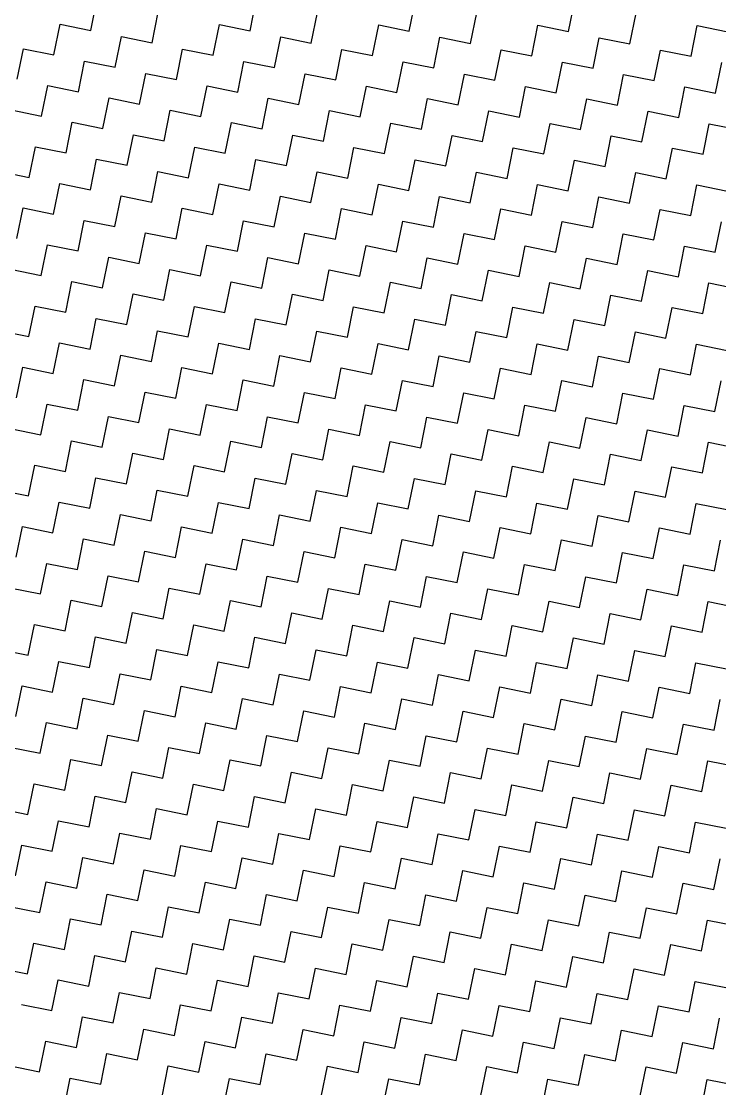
# Model space of a CAD drawing. Header units: metres. Extents: x 278801 to 279668, y 2074665 to 2075564.
# Drawn here: x 279535.5 to 279570.5, y 2075313.8 to 2075367.2 of the extents above; entities that cross this region are included whole.
import ezdxf

# ---------------------------------------------------------------- set-up
doc = ezdxf.new("R2010")
doc.units = ezdxf.units.M
doc.layers.add('POLY_HATCH', color=12, linetype='Continuous')

msp = doc.modelspace()

# ---------------------------------------------------------------- linework, layer by layer
at = {"layer": 'POLY_HATCH', "linetype": 'Continuous'}
for p, q in [((279539.011, 2075366.774), (279539.321, 2075368.306)), ((279546.984, 2075366.757), (279547.294, 2075368.289)), ((279554.956, 2075366.74), (279555.266, 2075368.272)), ((279562.929, 2075366.723), (279563.238, 2075368.255)), ((279542.076, 2075366.154), (279542.386, 2075367.686)), ((279550.049, 2075366.137), (279550.359, 2075367.67)), ((279558.021, 2075366.12), (279558.331, 2075367.653)), ((279565.994, 2075366.103), (279566.303, 2075367.636)), ((279537.169, 2075365.551), (279537.479, 2075367.084)), ((279537.479, 2075367.084), (279539.011, 2075366.774)), ((279545.141, 2075365.534), (279545.451, 2075367.067)), ((279545.451, 2075367.067), (279546.984, 2075366.757)), ((279553.114, 2075365.517), (279553.424, 2075367.05)), ((279553.424, 2075367.05), (279554.956, 2075366.74)), ((279561.086, 2075365.5), (279561.396, 2075367.033)), ((279561.396, 2075367.033), (279562.929, 2075366.723)), ((279569.059, 2075365.483), (279569.369, 2075367.016)), ((279569.369, 2075367.016), (279570.901, 2075366.706)), ((279540.234, 2075364.931), (279540.544, 2075366.464)), ((279540.544, 2075366.464), (279542.076, 2075366.154)), ((279548.206, 2075364.914), (279548.516, 2075366.447)), ((279548.516, 2075366.447), (279550.049, 2075366.137)), ((279556.179, 2075364.897), (279556.489, 2075366.43)), ((279556.489, 2075366.43), (279558.021, 2075366.12)), ((279564.151, 2075364.881), (279564.461, 2075366.413)), ((279564.461, 2075366.413), (279565.994, 2075366.103)), ((279535.326, 2075364.328), (279535.636, 2075365.861)), ((279535.636, 2075365.861), (279537.169, 2075365.551)), ((279543.299, 2075364.312), (279543.609, 2075365.844)), ((279543.609, 2075365.844), (279545.141, 2075365.534)), ((279551.271, 2075364.295), (279551.581, 2075365.827)), ((279551.581, 2075365.827), (279553.114, 2075365.517)), ((279559.244, 2075364.278), (279559.554, 2075365.81)), ((279559.554, 2075365.81), (279561.086, 2075365.5)), ((279567.216, 2075364.261), (279567.526, 2075365.793)), ((279567.526, 2075365.793), (279569.059, 2075365.483)), ((279538.391, 2075363.709), (279538.701, 2075365.241)), ((279538.701, 2075365.241), (279540.234, 2075364.931)), ((279546.364, 2075363.692), (279546.674, 2075365.224)), ((279546.674, 2075365.224), (279548.206, 2075364.914)), ((279554.336, 2075363.675), (279554.646, 2075365.207)), ((279554.646, 2075365.207), (279556.179, 2075364.897)), ((279562.309, 2075363.658), (279562.619, 2075365.19)), ((279562.619, 2075365.19), (279564.151, 2075364.881)), ((279570.281, 2075363.641), (279570.591, 2075365.173)), ((279541.457, 2075363.089), (279541.766, 2075364.621)), ((279541.766, 2075364.621), (279543.299, 2075364.312)), ((279549.429, 2075363.072), (279549.739, 2075364.604)), ((279549.739, 2075364.604), (279551.271, 2075364.295)), ((279557.401, 2075363.055), (279557.711, 2075364.588)), ((279557.711, 2075364.588), (279559.244, 2075364.278)), ((279565.374, 2075363.038), (279565.684, 2075364.571)), ((279565.684, 2075364.571), (279567.216, 2075364.261)), ((279536.549, 2075362.486), (279536.859, 2075364.019)), ((279536.859, 2075364.019), (279538.391, 2075363.709)), ((279544.522, 2075362.469), (279544.831, 2075364.002)), ((279544.831, 2075364.002), (279546.364, 2075363.692)), ((279552.494, 2075362.452), (279552.804, 2075363.985)), ((279552.804, 2075363.985), (279554.336, 2075363.675)), ((279560.466, 2075362.435), (279560.776, 2075363.968)), ((279560.776, 2075363.968), (279562.309, 2075363.658)), ((279568.439, 2075362.418), (279568.749, 2075363.951)), ((279568.749, 2075363.951), (279570.281, 2075363.641)), ((279539.614, 2075361.866), (279539.924, 2075363.399)), ((279539.924, 2075363.399), (279541.457, 2075363.089)), ((279547.587, 2075361.849), (279547.896, 2075363.382)), ((279547.896, 2075363.382), (279549.429, 2075363.072)), ((279555.559, 2075361.832), (279555.869, 2075363.365)), ((279555.869, 2075363.365), (279557.401, 2075363.055)), ((279563.531, 2075361.816), (279563.841, 2075363.348)), ((279563.841, 2075363.348), (279565.374, 2075363.038)), ((279535.017, 2075362.796), (279536.549, 2075362.486)), ((279542.679, 2075361.247), (279542.989, 2075362.779)), ((279542.989, 2075362.779), (279544.522, 2075362.469)), ((279550.652, 2075361.23), (279550.961, 2075362.762)), ((279550.961, 2075362.762), (279552.494, 2075362.452)), ((279558.624, 2075361.213), (279558.934, 2075362.745)), ((279558.934, 2075362.745), (279560.466, 2075362.435)), ((279566.596, 2075361.196), (279566.906, 2075362.728)), ((279566.906, 2075362.728), (279568.439, 2075362.418)), ((279537.772, 2075360.644), (279538.082, 2075362.176)), ((279538.082, 2075362.176), (279539.614, 2075361.866)), ((279545.744, 2075360.627), (279546.054, 2075362.159)), ((279546.054, 2075362.159), (279547.587, 2075361.849)), ((279553.717, 2075360.61), (279554.026, 2075362.142)), ((279554.026, 2075362.142), (279555.559, 2075361.832)), ((279561.689, 2075360.593), (279561.999, 2075362.125)), ((279561.999, 2075362.125), (279563.531, 2075361.816)), ((279569.661, 2075360.576), (279569.971, 2075362.108)), ((279569.971, 2075362.108), (279571.504, 2075361.799)), ((279540.837, 2075360.024), (279541.147, 2075361.556)), ((279541.147, 2075361.556), (279542.679, 2075361.247)), ((279548.809, 2075360.007), (279549.119, 2075361.539)), ((279549.119, 2075361.539), (279550.652, 2075361.23)), ((279556.782, 2075359.99), (279557.092, 2075361.523)), ((279557.092, 2075361.523), (279558.624, 2075361.213)), ((279564.754, 2075359.973), (279565.064, 2075361.506)), ((279565.064, 2075361.506), (279566.596, 2075361.196)), ((279535.929, 2075359.421), (279536.239, 2075360.954)), ((279536.239, 2075360.954), (279537.772, 2075360.644)), ((279543.902, 2075359.404), (279544.212, 2075360.937)), ((279544.212, 2075360.937), (279545.744, 2075360.627)), ((279551.874, 2075359.387), (279552.184, 2075360.92)), ((279552.184, 2075360.92), (279553.717, 2075360.61)), ((279559.847, 2075359.37), (279560.157, 2075360.903)), ((279560.157, 2075360.903), (279561.689, 2075360.593)), ((279567.819, 2075359.353), (279568.129, 2075360.886)), ((279568.129, 2075360.886), (279569.661, 2075360.576)), ((279538.994, 2075358.801), (279539.304, 2075360.334)), ((279539.304, 2075360.334), (279540.837, 2075360.024)), ((279546.967, 2075358.784), (279547.277, 2075360.317)), ((279547.277, 2075360.317), (279548.809, 2075360.007)), ((279554.939, 2075358.767), (279555.249, 2075360.3)), ((279555.249, 2075360.3), (279556.782, 2075359.99)), ((279562.912, 2075358.75), (279563.222, 2075360.283)), ((279563.222, 2075360.283), (279564.754, 2075359.973)), ((279534.397, 2075359.731), (279535.929, 2075359.421)), ((279542.059, 2075358.181), (279542.369, 2075359.714)), ((279542.369, 2075359.714), (279543.902, 2075359.404)), ((279550.032, 2075358.165), (279550.342, 2075359.697)), ((279550.342, 2075359.697), (279551.874, 2075359.387)), ((279558.004, 2075358.148), (279558.314, 2075359.68)), ((279558.314, 2075359.68), (279559.847, 2075359.37)), ((279565.977, 2075358.131), (279566.287, 2075359.663)), ((279566.287, 2075359.663), (279567.819, 2075359.353)), ((279537.152, 2075357.579), (279537.462, 2075359.111)), ((279537.462, 2075359.111), (279538.994, 2075358.801)), ((279545.124, 2075357.562), (279545.434, 2075359.094)), ((279545.434, 2075359.094), (279546.967, 2075358.784)), ((279553.097, 2075357.545), (279553.407, 2075359.077)), ((279553.407, 2075359.077), (279554.939, 2075358.767)), ((279561.069, 2075357.528), (279561.379, 2075359.06)), ((279561.379, 2075359.06), (279562.912, 2075358.75)), ((279569.042, 2075357.511), (279569.352, 2075359.043)), ((279569.352, 2075359.043), (279570.884, 2075358.734)), ((279540.217, 2075356.959), (279540.527, 2075358.491)), ((279540.527, 2075358.491), (279542.059, 2075358.181)), ((279548.189, 2075356.942), (279548.499, 2075358.474)), ((279548.499, 2075358.474), (279550.032, 2075358.165)), ((279556.162, 2075356.925), (279556.472, 2075358.458)), ((279556.472, 2075358.458), (279558.004, 2075358.148)), ((279564.134, 2075356.908), (279564.444, 2075358.441)), ((279564.444, 2075358.441), (279565.977, 2075358.131)), ((279535.31, 2075356.356), (279535.619, 2075357.889)), ((279535.619, 2075357.889), (279537.152, 2075357.579)), ((279543.282, 2075356.339), (279543.592, 2075357.872)), ((279543.592, 2075357.872), (279545.124, 2075357.562)), ((279551.254, 2075356.322), (279551.564, 2075357.855)), ((279551.564, 2075357.855), (279553.097, 2075357.545)), ((279559.227, 2075356.305), (279559.537, 2075357.838)), ((279559.537, 2075357.838), (279561.069, 2075357.528)), ((279567.199, 2075356.288), (279567.509, 2075357.821)), ((279567.509, 2075357.821), (279569.042, 2075357.511)), ((279538.375, 2075355.736), (279538.684, 2075357.269)), ((279538.684, 2075357.269), (279540.217, 2075356.959)), ((279546.347, 2075355.719), (279546.657, 2075357.252)), ((279546.657, 2075357.252), (279548.189, 2075356.942)), ((279554.319, 2075355.702), (279554.629, 2075357.235)), ((279554.629, 2075357.235), (279556.162, 2075356.925)), ((279562.292, 2075355.685), (279562.602, 2075357.218)), ((279562.602, 2075357.218), (279564.134, 2075356.908)), ((279570.264, 2075355.669), (279570.574, 2075357.201)), ((279541.44, 2075355.116), (279541.749, 2075356.649)), ((279541.749, 2075356.649), (279543.282, 2075356.339)), ((279549.412, 2075355.1), (279549.722, 2075356.632)), ((279549.722, 2075356.632), (279551.254, 2075356.322)), ((279557.384, 2075355.083), (279557.694, 2075356.615)), ((279557.694, 2075356.615), (279559.227, 2075356.305)), ((279565.357, 2075355.066), (279565.667, 2075356.598)), ((279565.667, 2075356.598), (279567.199, 2075356.288)), ((279536.532, 2075354.514), (279536.842, 2075356.046)), ((279536.842, 2075356.046), (279538.375, 2075355.736)), ((279544.505, 2075354.497), (279544.814, 2075356.029)), ((279544.814, 2075356.029), (279546.347, 2075355.719)), ((279552.477, 2075354.48), (279552.787, 2075356.012)), ((279552.787, 2075356.012), (279554.319, 2075355.702)), ((279560.449, 2075354.463), (279560.759, 2075355.995)), ((279560.759, 2075355.995), (279562.292, 2075355.685)), ((279568.422, 2075354.446), (279568.732, 2075355.978)), ((279568.732, 2075355.978), (279570.264, 2075355.669)), ((279539.597, 2075353.894), (279539.907, 2075355.426)), ((279539.907, 2075355.426), (279541.44, 2075355.116)), ((279547.57, 2075353.877), (279547.88, 2075355.409)), ((279547.88, 2075355.409), (279549.412, 2075355.1)), ((279555.542, 2075353.86), (279555.852, 2075355.392)), ((279555.852, 2075355.392), (279557.384, 2075355.083)), ((279563.515, 2075353.843), (279563.824, 2075355.376)), ((279563.824, 2075355.376), (279565.357, 2075355.066)), ((279535, 2075354.824), (279536.532, 2075354.514)), ((279542.662, 2075353.274), (279542.972, 2075354.807)), ((279542.972, 2075354.807), (279544.505, 2075354.497)), ((279550.635, 2075353.257), (279550.945, 2075354.79)), ((279550.945, 2075354.79), (279552.477, 2075354.48)), ((279558.607, 2075353.24), (279558.917, 2075354.773)), ((279558.917, 2075354.773), (279560.449, 2075354.463)), ((279566.58, 2075353.223), (279566.889, 2075354.756)), ((279566.889, 2075354.756), (279568.422, 2075354.446)), ((279537.755, 2075352.671), (279538.065, 2075354.204)), ((279538.065, 2075354.204), (279539.597, 2075353.894)), ((279545.727, 2075352.654), (279546.037, 2075354.187)), ((279546.037, 2075354.187), (279547.57, 2075353.877)), ((279553.7, 2075352.637), (279554.01, 2075354.17)), ((279554.01, 2075354.17), (279555.542, 2075353.86)), ((279561.672, 2075352.62), (279561.982, 2075354.153)), ((279561.982, 2075354.153), (279563.515, 2075353.843)), ((279569.645, 2075352.604), (279569.954, 2075354.136)), ((279569.954, 2075354.136), (279571.487, 2075353.826)), ((279540.82, 2075352.051), (279541.13, 2075353.584)), ((279541.13, 2075353.584), (279542.662, 2075353.274)), ((279548.792, 2075352.035), (279549.102, 2075353.567)), ((279549.102, 2075353.567), (279550.635, 2075353.257)), ((279556.765, 2075352.018), (279557.075, 2075353.55)), ((279557.075, 2075353.55), (279558.607, 2075353.24)), ((279564.737, 2075352.001), (279565.047, 2075353.533)), ((279565.047, 2075353.533), (279566.58, 2075353.223)), ((279535.912, 2075351.449), (279536.222, 2075352.981)), ((279536.222, 2075352.981), (279537.755, 2075352.671)), ((279543.885, 2075351.432), (279544.195, 2075352.964)), ((279544.195, 2075352.964), (279545.727, 2075352.654)), ((279551.857, 2075351.415), (279552.167, 2075352.947)), ((279552.167, 2075352.947), (279553.7, 2075352.637)), ((279559.83, 2075351.398), (279560.14, 2075352.93)), ((279560.14, 2075352.93), (279561.672, 2075352.62)), ((279567.802, 2075351.381), (279568.112, 2075352.913)), ((279568.112, 2075352.913), (279569.645, 2075352.604)), ((279538.977, 2075350.829), (279539.287, 2075352.361)), ((279539.287, 2075352.361), (279540.82, 2075352.051)), ((279546.95, 2075350.812), (279547.26, 2075352.344)), ((279547.26, 2075352.344), (279548.792, 2075352.035)), ((279554.922, 2075350.795), (279555.232, 2075352.327)), ((279555.232, 2075352.327), (279556.765, 2075352.018)), ((279562.895, 2075350.778), (279563.205, 2075352.311)), ((279563.205, 2075352.311), (279564.737, 2075352.001)), ((279534.38, 2075351.758), (279535.912, 2075351.449)), ((279542.042, 2075350.209), (279542.352, 2075351.742)), ((279542.352, 2075351.742), (279543.885, 2075351.432)), ((279550.015, 2075350.192), (279550.325, 2075351.725)), ((279550.325, 2075351.725), (279551.857, 2075351.415)), ((279557.987, 2075350.175), (279558.297, 2075351.708)), ((279558.297, 2075351.708), (279559.83, 2075351.398)), ((279565.96, 2075350.158), (279566.27, 2075351.691)), ((279566.27, 2075351.691), (279567.802, 2075351.381)), ((279537.135, 2075349.606), (279537.445, 2075351.139)), ((279537.445, 2075351.139), (279538.977, 2075350.829)), ((279545.107, 2075349.589), (279545.417, 2075351.122)), ((279545.417, 2075351.122), (279546.95, 2075350.812)), ((279553.08, 2075349.572), (279553.39, 2075351.105)), ((279553.39, 2075351.105), (279554.922, 2075350.795)), ((279561.052, 2075349.555), (279561.362, 2075351.088)), ((279561.362, 2075351.088), (279562.895, 2075350.778)), ((279569.025, 2075349.538), (279569.335, 2075351.071)), ((279569.335, 2075351.071), (279570.867, 2075350.761)), ((279540.2, 2075348.986), (279540.51, 2075350.519)), ((279540.51, 2075350.519), (279542.042, 2075350.209)), ((279548.172, 2075348.969), (279548.482, 2075350.502)), ((279548.482, 2075350.502), (279550.015, 2075350.192)), ((279556.145, 2075348.953), (279556.455, 2075350.485)), ((279556.455, 2075350.485), (279557.987, 2075350.175)), ((279564.117, 2075348.936), (279564.427, 2075350.468)), ((279564.427, 2075350.468), (279565.96, 2075350.158)), ((279535.293, 2075348.384), (279535.602, 2075349.916)), ((279535.602, 2075349.916), (279537.135, 2075349.606)), ((279543.265, 2075348.367), (279543.575, 2075349.899)), ((279543.575, 2075349.899), (279545.107, 2075349.589)), ((279551.237, 2075348.35), (279551.547, 2075349.882)), ((279551.547, 2075349.882), (279553.08, 2075349.572)), ((279559.21, 2075348.333), (279559.52, 2075349.865)), ((279559.52, 2075349.865), (279561.052, 2075349.555)), ((279567.182, 2075348.316), (279567.492, 2075349.848)), ((279567.492, 2075349.848), (279569.025, 2075349.538)), ((279538.358, 2075347.764), (279538.668, 2075349.296)), ((279538.668, 2075349.296), (279540.2, 2075348.986)), ((279546.33, 2075347.747), (279546.64, 2075349.279)), ((279546.64, 2075349.279), (279548.172, 2075348.969)), ((279554.303, 2075347.73), (279554.612, 2075349.262)), ((279554.612, 2075349.262), (279556.145, 2075348.953)), ((279562.275, 2075347.713), (279562.585, 2075349.246)), ((279562.585, 2075349.246), (279564.117, 2075348.936)), ((279570.247, 2075347.696), (279570.557, 2075349.229)), ((279541.423, 2075347.144), (279541.733, 2075348.677)), ((279541.733, 2075348.677), (279543.265, 2075348.367)), ((279549.395, 2075347.127), (279549.705, 2075348.66)), ((279549.705, 2075348.66), (279551.237, 2075348.35)), ((279557.368, 2075347.11), (279557.677, 2075348.643)), ((279557.677, 2075348.643), (279559.21, 2075348.333)), ((279565.34, 2075347.093), (279565.65, 2075348.626)), ((279565.65, 2075348.626), (279567.182, 2075348.316)), ((279536.515, 2075346.541), (279536.825, 2075348.074)), ((279536.825, 2075348.074), (279538.358, 2075347.764)), ((279544.488, 2075346.524), (279544.798, 2075348.057)), ((279544.798, 2075348.057), (279546.33, 2075347.747)), ((279552.46, 2075346.507), (279552.77, 2075348.04)), ((279552.77, 2075348.04), (279554.303, 2075347.73)), ((279560.433, 2075346.49), (279560.742, 2075348.023)), ((279560.742, 2075348.023), (279562.275, 2075347.713)), ((279568.405, 2075346.473), (279568.715, 2075348.006)), ((279568.715, 2075348.006), (279570.247, 2075347.696)), ((279539.58, 2075345.921), (279539.89, 2075347.454)), ((279539.89, 2075347.454), (279541.423, 2075347.144)), ((279547.553, 2075345.904), (279547.863, 2075347.437)), ((279547.863, 2075347.437), (279549.395, 2075347.127)), ((279555.525, 2075345.888), (279555.835, 2075347.42)), ((279555.835, 2075347.42), (279557.368, 2075347.11)), ((279563.498, 2075345.871), (279563.807, 2075347.403)), ((279563.807, 2075347.403), (279565.34, 2075347.093)), ((279534.983, 2075346.851), (279536.515, 2075346.541)), ((279542.645, 2075345.302), (279542.955, 2075346.834)), ((279542.955, 2075346.834), (279544.488, 2075346.524)), ((279550.618, 2075345.285), (279550.928, 2075346.817)), ((279550.928, 2075346.817), (279552.46, 2075346.507)), ((279558.59, 2075345.268), (279558.9, 2075346.8)), ((279558.9, 2075346.8), (279560.433, 2075346.49)), ((279566.563, 2075345.251), (279566.872, 2075346.783)), ((279566.872, 2075346.783), (279568.405, 2075346.473)), ((279537.738, 2075344.699), (279538.048, 2075346.231)), ((279538.048, 2075346.231), (279539.58, 2075345.921)), ((279545.71, 2075344.682), (279546.02, 2075346.214)), ((279546.02, 2075346.214), (279547.553, 2075345.904)), ((279553.683, 2075344.665), (279553.993, 2075346.197)), ((279553.993, 2075346.197), (279555.525, 2075345.888)), ((279561.655, 2075344.648), (279561.965, 2075346.181)), ((279561.965, 2075346.181), (279563.498, 2075345.871)), ((279569.628, 2075344.631), (279569.938, 2075346.164)), ((279569.938, 2075346.164), (279571.47, 2075345.854)), ((279540.803, 2075344.079), (279541.113, 2075345.612)), ((279541.113, 2075345.612), (279542.645, 2075345.302)), ((279548.775, 2075344.062), (279549.085, 2075345.595)), ((279549.085, 2075345.595), (279550.618, 2075345.285)), ((279556.748, 2075344.045), (279557.058, 2075345.578)), ((279557.058, 2075345.578), (279558.59, 2075345.268)), ((279564.72, 2075344.028), (279565.03, 2075345.561)), ((279565.03, 2075345.561), (279566.563, 2075345.251)), ((279535.895, 2075343.476), (279536.205, 2075345.009)), ((279536.205, 2075345.009), (279537.738, 2075344.699)), ((279543.868, 2075343.459), (279544.178, 2075344.992)), ((279544.178, 2075344.992), (279545.71, 2075344.682)), ((279551.84, 2075343.442), (279552.15, 2075344.975)), ((279552.15, 2075344.975), (279553.683, 2075344.665)), ((279559.813, 2075343.425), (279560.123, 2075344.958)), ((279560.123, 2075344.958), (279561.655, 2075344.648)), ((279567.785, 2075343.408), (279568.095, 2075344.941)), ((279568.095, 2075344.941), (279569.628, 2075344.631)), ((279538.96, 2075342.856), (279539.27, 2075344.389)), ((279539.27, 2075344.389), (279540.803, 2075344.079)), ((279546.933, 2075342.839), (279547.243, 2075344.372)), ((279547.243, 2075344.372), (279548.775, 2075344.062)), ((279554.905, 2075342.823), (279555.215, 2075344.355)), ((279555.215, 2075344.355), (279556.748, 2075344.045)), ((279562.878, 2075342.806), (279563.188, 2075344.338)), ((279563.188, 2075344.338), (279564.72, 2075344.028)), ((279534.363, 2075343.786), (279535.895, 2075343.476)), ((279542.025, 2075342.237), (279542.335, 2075343.769)), ((279542.335, 2075343.769), (279543.868, 2075343.459)), ((279549.998, 2075342.22), (279550.308, 2075343.752)), ((279550.308, 2075343.752), (279551.84, 2075343.442)), ((279557.97, 2075342.203), (279558.28, 2075343.735)), ((279558.28, 2075343.735), (279559.813, 2075343.425)), ((279565.943, 2075342.186), (279566.253, 2075343.718)), ((279566.253, 2075343.718), (279567.785, 2075343.408)), ((279537.118, 2075341.634), (279537.428, 2075343.166)), ((279537.428, 2075343.166), (279538.96, 2075342.856)), ((279545.091, 2075341.617), (279545.4, 2075343.149)), ((279545.4, 2075343.149), (279546.933, 2075342.839)), ((279553.063, 2075341.6), (279553.373, 2075343.132)), ((279553.373, 2075343.132), (279554.905, 2075342.823)), ((279561.035, 2075341.583), (279561.345, 2075343.115)), ((279561.345, 2075343.115), (279562.878, 2075342.806)), ((279569.008, 2075341.566), (279569.318, 2075343.099)), ((279569.318, 2075343.099), (279570.85, 2075342.789)), ((279540.183, 2075341.014), (279540.493, 2075342.546)), ((279540.493, 2075342.546), (279542.025, 2075342.237)), ((279548.156, 2075340.997), (279548.465, 2075342.53)), ((279548.465, 2075342.53), (279549.998, 2075342.22)), ((279556.128, 2075340.98), (279556.438, 2075342.513)), ((279556.438, 2075342.513), (279557.97, 2075342.203)), ((279564.1, 2075340.963), (279564.41, 2075342.496)), ((279564.41, 2075342.496), (279565.943, 2075342.186)), ((279535.276, 2075340.411), (279535.586, 2075341.944)), ((279535.586, 2075341.944), (279537.118, 2075341.634)), ((279543.248, 2075340.394), (279543.558, 2075341.927)), ((279543.558, 2075341.927), (279545.091, 2075341.617)), ((279551.221, 2075340.377), (279551.53, 2075341.91)), ((279551.53, 2075341.91), (279553.063, 2075341.6)), ((279559.193, 2075340.36), (279559.503, 2075341.893)), ((279559.503, 2075341.893), (279561.035, 2075341.583)), ((279567.165, 2075340.343), (279567.475, 2075341.876)), ((279567.475, 2075341.876), (279569.008, 2075341.566)), ((279538.341, 2075339.791), (279538.651, 2075341.324)), ((279538.651, 2075341.324), (279540.183, 2075341.014)), ((279546.313, 2075339.774), (279546.623, 2075341.307)), ((279546.623, 2075341.307), (279548.156, 2075340.997)), ((279554.286, 2075339.757), (279554.595, 2075341.29)), ((279554.595, 2075341.29), (279556.128, 2075340.98)), ((279562.258, 2075339.741), (279562.568, 2075341.273)), ((279562.568, 2075341.273), (279564.1, 2075340.963)), ((279570.23, 2075339.724), (279570.54, 2075341.256)), ((279541.406, 2075339.172), (279541.716, 2075340.704)), ((279541.716, 2075340.704), (279543.248, 2075340.394)), ((279549.378, 2075339.155), (279549.688, 2075340.687)), ((279549.688, 2075340.687), (279551.221, 2075340.377)), ((279557.351, 2075339.138), (279557.661, 2075340.67)), ((279557.661, 2075340.67), (279559.193, 2075340.36)), ((279565.323, 2075339.121), (279565.633, 2075340.653)), ((279565.633, 2075340.653), (279567.165, 2075340.343)), ((279536.498, 2075338.569), (279536.808, 2075340.101)), ((279536.808, 2075340.101), (279538.341, 2075339.791)), ((279544.471, 2075338.552), (279544.781, 2075340.084)), ((279544.781, 2075340.084), (279546.313, 2075339.774)), ((279552.443, 2075338.535), (279552.753, 2075340.067)), ((279552.753, 2075340.067), (279554.286, 2075339.757)), ((279560.416, 2075338.518), (279560.726, 2075340.05)), ((279560.726, 2075340.05), (279562.258, 2075339.741)), ((279568.388, 2075338.501), (279568.698, 2075340.034)), ((279568.698, 2075340.034), (279570.23, 2075339.724)), ((279539.563, 2075337.949), (279539.873, 2075339.481)), ((279539.873, 2075339.481), (279541.406, 2075339.172)), ((279547.536, 2075337.932), (279547.846, 2075339.465)), ((279547.846, 2075339.465), (279549.378, 2075339.155)), ((279555.508, 2075337.915), (279555.818, 2075339.448)), ((279555.818, 2075339.448), (279557.351, 2075339.138)), ((279563.481, 2075337.898), (279563.791, 2075339.431)), ((279563.791, 2075339.431), (279565.323, 2075339.121)), ((279534.966, 2075338.879), (279536.498, 2075338.569)), ((279542.628, 2075337.329), (279542.938, 2075338.862)), ((279542.938, 2075338.862), (279544.471, 2075338.552)), ((279550.601, 2075337.312), (279550.911, 2075338.845)), ((279550.911, 2075338.845), (279552.443, 2075338.535)), ((279558.573, 2075337.295), (279558.883, 2075338.828)), ((279558.883, 2075338.828), (279560.416, 2075338.518)), ((279566.546, 2075337.278), (279566.856, 2075338.811)), ((279566.856, 2075338.811), (279568.388, 2075338.501)), ((279537.721, 2075336.726), (279538.031, 2075338.259)), ((279538.031, 2075338.259), (279539.563, 2075337.949)), ((279545.693, 2075336.709), (279546.003, 2075338.242)), ((279546.003, 2075338.242), (279547.536, 2075337.932)), ((279553.666, 2075336.692), (279553.976, 2075338.225)), ((279553.976, 2075338.225), (279555.508, 2075337.915)), ((279561.638, 2075336.676), (279561.948, 2075338.208)), ((279561.948, 2075338.208), (279563.481, 2075337.898)), ((279569.611, 2075336.659), (279569.921, 2075338.191)), ((279569.921, 2075338.191), (279571.453, 2075337.881)), ((279540.786, 2075336.107), (279541.096, 2075337.639)), ((279541.096, 2075337.639), (279542.628, 2075337.329)), ((279548.758, 2075336.09), (279549.068, 2075337.622)), ((279549.068, 2075337.622), (279550.601, 2075337.312)), ((279556.731, 2075336.073), (279557.041, 2075337.605)), ((279557.041, 2075337.605), (279558.573, 2075337.295)), ((279564.703, 2075336.056), (279565.013, 2075337.588)), ((279565.013, 2075337.588), (279566.546, 2075337.278)), ((279535.879, 2075335.504), (279536.188, 2075337.036)), ((279536.188, 2075337.036), (279537.721, 2075336.726)), ((279543.851, 2075335.487), (279544.161, 2075337.019)), ((279544.161, 2075337.019), (279545.693, 2075336.709)), ((279551.823, 2075335.47), (279552.133, 2075337.002)), ((279552.133, 2075337.002), (279553.666, 2075336.692)), ((279559.796, 2075335.453), (279560.106, 2075336.985)), ((279560.106, 2075336.985), (279561.638, 2075336.676)), ((279567.768, 2075335.436), (279568.078, 2075336.969)), ((279568.078, 2075336.969), (279569.611, 2075336.659)), ((279538.944, 2075334.884), (279539.253, 2075336.416)), ((279539.253, 2075336.416), (279540.786, 2075336.107)), ((279546.916, 2075334.867), (279547.226, 2075336.4)), ((279547.226, 2075336.4), (279548.758, 2075336.09)), ((279554.888, 2075334.85), (279555.198, 2075336.383)), ((279555.198, 2075336.383), (279556.731, 2075336.073)), ((279562.861, 2075334.833), (279563.171, 2075336.366)), ((279563.171, 2075336.366), (279564.703, 2075336.056)), ((279534.346, 2075335.814), (279535.879, 2075335.504)), ((279542.009, 2075334.264), (279542.318, 2075335.797)), ((279542.318, 2075335.797), (279543.851, 2075335.487)), ((279549.981, 2075334.247), (279550.291, 2075335.78)), ((279550.291, 2075335.78), (279551.823, 2075335.47)), ((279557.953, 2075334.23), (279558.263, 2075335.763)), ((279558.263, 2075335.763), (279559.796, 2075335.453)), ((279565.926, 2075334.213), (279566.236, 2075335.746)), ((279566.236, 2075335.746), (279567.768, 2075335.436)), ((279537.101, 2075333.661), (279537.411, 2075335.194)), ((279537.411, 2075335.194), (279538.944, 2075334.884)), ((279545.074, 2075333.644), (279545.383, 2075335.177)), ((279545.383, 2075335.177), (279546.916, 2075334.867)), ((279553.046, 2075333.627), (279553.356, 2075335.16)), ((279553.356, 2075335.16), (279554.888, 2075334.85)), ((279561.018, 2075333.611), (279561.328, 2075335.143)), ((279561.328, 2075335.143), (279562.861, 2075334.833)), ((279568.991, 2075333.594), (279569.301, 2075335.126)), ((279569.301, 2075335.126), (279570.833, 2075334.816)), ((279540.166, 2075333.042), (279540.476, 2075334.574)), ((279540.476, 2075334.574), (279542.009, 2075334.264)), ((279548.139, 2075333.025), (279548.449, 2075334.557)), ((279548.449, 2075334.557), (279549.981, 2075334.247)), ((279556.111, 2075333.008), (279556.421, 2075334.54)), ((279556.421, 2075334.54), (279557.953, 2075334.23)), ((279564.084, 2075332.991), (279564.393, 2075334.523)), ((279564.393, 2075334.523), (279565.926, 2075334.213)), ((279535.259, 2075332.439), (279535.569, 2075333.971)), ((279535.569, 2075333.971), (279537.101, 2075333.661)), ((279543.231, 2075332.422), (279543.541, 2075333.954)), ((279543.541, 2075333.954), (279545.074, 2075333.644)), ((279551.204, 2075332.405), (279551.514, 2075333.937)), ((279551.514, 2075333.937), (279553.046, 2075333.627)), ((279559.176, 2075332.388), (279559.486, 2075333.92)), ((279559.486, 2075333.92), (279561.018, 2075333.611)), ((279567.149, 2075332.371), (279567.458, 2075333.903)), ((279567.458, 2075333.903), (279568.991, 2075333.594)), ((279538.324, 2075331.819), (279538.634, 2075333.351)), ((279538.634, 2075333.351), (279540.166, 2075333.042)), ((279546.296, 2075331.802), (279546.606, 2075333.334)), ((279546.606, 2075333.334), (279548.139, 2075333.025)), ((279554.269, 2075331.785), (279554.579, 2075333.318)), ((279554.579, 2075333.318), (279556.111, 2075333.008)), ((279562.241, 2075331.768), (279562.551, 2075333.301)), ((279562.551, 2075333.301), (279564.084, 2075332.991)), ((279570.214, 2075331.751), (279570.523, 2075333.284)), ((279541.389, 2075331.199), (279541.699, 2075332.732)), ((279541.699, 2075332.732), (279543.231, 2075332.422)), ((279549.361, 2075331.182), (279549.671, 2075332.715)), ((279549.671, 2075332.715), (279551.204, 2075332.405)), ((279557.334, 2075331.165), (279557.644, 2075332.698)), ((279557.644, 2075332.698), (279559.176, 2075332.388)), ((279565.306, 2075331.148), (279565.616, 2075332.681)), ((279565.616, 2075332.681), (279567.149, 2075332.371)), ((279536.481, 2075330.596), (279536.791, 2075332.129)), ((279536.791, 2075332.129), (279538.324, 2075331.819)), ((279544.454, 2075330.579), (279544.764, 2075332.112)), ((279544.764, 2075332.112), (279546.296, 2075331.802)), ((279552.426, 2075330.562), (279552.736, 2075332.095)), ((279552.736, 2075332.095), (279554.269, 2075331.785)), ((279560.399, 2075330.546), (279560.709, 2075332.078)), ((279560.709, 2075332.078), (279562.241, 2075331.768)), ((279568.371, 2075330.529), (279568.681, 2075332.061)), ((279568.681, 2075332.061), (279570.214, 2075331.751)), ((279539.546, 2075329.977), (279539.856, 2075331.509)), ((279539.856, 2075331.509), (279541.389, 2075331.199)), ((279547.519, 2075329.96), (279547.829, 2075331.492)), ((279547.829, 2075331.492), (279549.361, 2075331.182)), ((279555.491, 2075329.943), (279555.801, 2075331.475)), ((279555.801, 2075331.475), (279557.334, 2075331.165)), ((279563.464, 2075329.926), (279563.774, 2075331.458)), ((279563.774, 2075331.458), (279565.306, 2075331.148)), ((279534.949, 2075330.906), (279536.481, 2075330.596)), ((279542.611, 2075329.357), (279542.921, 2075330.889)), ((279542.921, 2075330.889), (279544.454, 2075330.579)), ((279550.584, 2075329.34), (279550.894, 2075330.872)), ((279550.894, 2075330.872), (279552.426, 2075330.562)), ((279558.556, 2075329.323), (279558.866, 2075330.855)), ((279558.866, 2075330.855), (279560.399, 2075330.546)), ((279566.529, 2075329.306), (279566.839, 2075330.838)), ((279566.839, 2075330.838), (279568.371, 2075330.529)), ((279537.704, 2075328.754), (279538.014, 2075330.286)), ((279538.014, 2075330.286), (279539.546, 2075329.977)), ((279545.676, 2075328.737), (279545.986, 2075330.269)), ((279545.986, 2075330.269), (279547.519, 2075329.96)), ((279553.649, 2075328.72), (279553.959, 2075330.253)), ((279553.959, 2075330.253), (279555.491, 2075329.943)), ((279561.621, 2075328.703), (279561.931, 2075330.236)), ((279561.931, 2075330.236), (279563.464, 2075329.926)), ((279569.594, 2075328.686), (279569.904, 2075330.219)), ((279569.904, 2075330.219), (279571.436, 2075329.909)), ((279540.769, 2075328.134), (279541.079, 2075329.667)), ((279541.079, 2075329.667), (279542.611, 2075329.357)), ((279548.741, 2075328.117), (279549.051, 2075329.65)), ((279549.051, 2075329.65), (279550.584, 2075329.34)), ((279556.714, 2075328.1), (279557.024, 2075329.633)), ((279557.024, 2075329.633), (279558.556, 2075329.323)), ((279564.686, 2075328.083), (279564.996, 2075329.616)), ((279564.996, 2075329.616), (279566.529, 2075329.306)), ((279535.862, 2075327.531), (279536.171, 2075329.064)), ((279536.171, 2075329.064), (279537.704, 2075328.754)), ((279543.834, 2075327.514), (279544.144, 2075329.047)), ((279544.144, 2075329.047), (279545.676, 2075328.737)), ((279551.806, 2075327.497), (279552.116, 2075329.03)), ((279552.116, 2075329.03), (279553.649, 2075328.72)), ((279559.779, 2075327.48), (279560.089, 2075329.013)), ((279560.089, 2075329.013), (279561.621, 2075328.703)), ((279567.751, 2075327.464), (279568.061, 2075328.996)), ((279568.061, 2075328.996), (279569.594, 2075328.686)), ((279538.927, 2075326.911), (279539.237, 2075328.444)), ((279539.237, 2075328.444), (279540.769, 2075328.134)), ((279546.899, 2075326.895), (279547.209, 2075328.427)), ((279547.209, 2075328.427), (279548.741, 2075328.117)), ((279554.872, 2075326.878), (279555.181, 2075328.41)), ((279555.181, 2075328.41), (279556.714, 2075328.1)), ((279562.844, 2075326.861), (279563.154, 2075328.393)), ((279563.154, 2075328.393), (279564.686, 2075328.083)), ((279534.329, 2075327.841), (279535.862, 2075327.531)), ((279541.992, 2075326.292), (279542.302, 2075327.824)), ((279542.302, 2075327.824), (279543.834, 2075327.514)), ((279549.964, 2075326.275), (279550.274, 2075327.807)), ((279550.274, 2075327.807), (279551.806, 2075327.497)), ((279557.937, 2075326.258), (279558.246, 2075327.79)), ((279558.246, 2075327.79), (279559.779, 2075327.48)), ((279565.909, 2075326.241), (279566.219, 2075327.773)), ((279566.219, 2075327.773), (279567.751, 2075327.464)), ((279537.084, 2075325.689), (279537.394, 2075327.221)), ((279537.394, 2075327.221), (279538.927, 2075326.911)), ((279545.057, 2075325.672), (279545.367, 2075327.204)), ((279545.367, 2075327.204), (279546.899, 2075326.895)), ((279553.029, 2075325.655), (279553.339, 2075327.188)), ((279553.339, 2075327.188), (279554.872, 2075326.878)), ((279561.002, 2075325.638), (279561.311, 2075327.171)), ((279561.311, 2075327.171), (279562.844, 2075326.861)), ((279568.974, 2075325.621), (279569.284, 2075327.154)), ((279569.284, 2075327.154), (279570.816, 2075326.844)), ((279540.149, 2075325.069), (279540.459, 2075326.602)), ((279540.459, 2075326.602), (279541.992, 2075326.292)), ((279548.122, 2075325.052), (279548.432, 2075326.585)), ((279548.432, 2075326.585), (279549.964, 2075326.275)), ((279556.094, 2075325.035), (279556.404, 2075326.568)), ((279556.404, 2075326.568), (279557.937, 2075326.258)), ((279564.067, 2075325.018), (279564.376, 2075326.551)), ((279564.376, 2075326.551), (279565.909, 2075326.241)), ((279535.242, 2075324.466), (279535.552, 2075325.999)), ((279535.552, 2075325.999), (279537.084, 2075325.689)), ((279543.214, 2075324.449), (279543.524, 2075325.982)), ((279543.524, 2075325.982), (279545.057, 2075325.672)), ((279551.187, 2075324.432), (279551.497, 2075325.965)), ((279551.497, 2075325.965), (279553.029, 2075325.655)), ((279559.159, 2075324.415), (279559.469, 2075325.948)), ((279559.469, 2075325.948), (279561.002, 2075325.638)), ((279567.132, 2075324.399), (279567.441, 2075325.931)), ((279567.441, 2075325.931), (279568.974, 2075325.621)), ((279538.307, 2075323.846), (279538.617, 2075325.379)), ((279538.617, 2075325.379), (279540.149, 2075325.069)), ((279546.279, 2075323.83), (279546.589, 2075325.362)), ((279546.589, 2075325.362), (279548.122, 2075325.052)), ((279554.252, 2075323.813), (279554.562, 2075325.345)), ((279554.562, 2075325.345), (279556.094, 2075325.035)), ((279562.224, 2075323.796), (279562.534, 2075325.328)), ((279562.534, 2075325.328), (279564.067, 2075325.018)), ((279570.197, 2075323.779), (279570.507, 2075325.311)), ((279541.372, 2075323.227), (279541.682, 2075324.759)), ((279541.682, 2075324.759), (279543.214, 2075324.449)), ((279549.344, 2075323.21), (279549.654, 2075324.742)), ((279549.654, 2075324.742), (279551.187, 2075324.432)), ((279557.317, 2075323.193), (279557.627, 2075324.725)), ((279557.627, 2075324.725), (279559.159, 2075324.415)), ((279565.289, 2075323.176), (279565.599, 2075324.708)), ((279565.599, 2075324.708), (279567.132, 2075324.399)), ((279536.464, 2075322.624), (279536.774, 2075324.156)), ((279536.774, 2075324.156), (279538.307, 2075323.846)), ((279544.437, 2075322.607), (279544.747, 2075324.139)), ((279544.747, 2075324.139), (279546.279, 2075323.83)), ((279552.409, 2075322.59), (279552.719, 2075324.122)), ((279552.719, 2075324.122), (279554.252, 2075323.813)), ((279560.382, 2075322.573), (279560.692, 2075324.106)), ((279560.692, 2075324.106), (279562.224, 2075323.796)), ((279568.354, 2075322.556), (279568.664, 2075324.089)), ((279568.664, 2075324.089), (279570.197, 2075323.779)), ((279539.529, 2075322.004), (279539.839, 2075323.537)), ((279539.839, 2075323.537), (279541.372, 2075323.227)), ((279547.502, 2075321.987), (279547.812, 2075323.52)), ((279547.812, 2075323.52), (279549.344, 2075323.21)), ((279555.474, 2075321.97), (279555.784, 2075323.503)), ((279555.784, 2075323.503), (279557.317, 2075323.193)), ((279563.447, 2075321.953), (279563.757, 2075323.486)), ((279563.757, 2075323.486), (279565.289, 2075323.176)), ((279534.932, 2075322.934), (279536.464, 2075322.624)), ((279542.594, 2075321.384), (279542.904, 2075322.917)), ((279542.904, 2075322.917), (279544.437, 2075322.607)), ((279550.567, 2075321.367), (279550.877, 2075322.9)), ((279550.877, 2075322.9), (279552.409, 2075322.59)), ((279558.539, 2075321.35), (279558.849, 2075322.883)), ((279558.849, 2075322.883), (279560.382, 2075322.573)), ((279566.512, 2075321.334), (279566.822, 2075322.866)), ((279566.822, 2075322.866), (279568.354, 2075322.556)), ((279537.687, 2075320.781), (279537.997, 2075322.314)), ((279537.997, 2075322.314), (279539.529, 2075322.004)), ((279545.66, 2075320.765), (279545.969, 2075322.297)), ((279545.969, 2075322.297), (279547.502, 2075321.987)), ((279553.632, 2075320.748), (279553.942, 2075322.28)), ((279553.942, 2075322.28), (279555.474, 2075321.97)), ((279561.604, 2075320.731), (279561.914, 2075322.263)), ((279561.914, 2075322.263), (279563.447, 2075321.953)), ((279569.577, 2075320.714), (279569.887, 2075322.246)), ((279569.887, 2075322.246), (279571.419, 2075321.936)), ((279540.752, 2075320.162), (279541.062, 2075321.694)), ((279541.062, 2075321.694), (279542.594, 2075321.384)), ((279548.725, 2075320.145), (279549.034, 2075321.677)), ((279549.034, 2075321.677), (279550.567, 2075321.367)), ((279556.697, 2075320.128), (279557.007, 2075321.66)), ((279557.007, 2075321.66), (279558.539, 2075321.35)), ((279564.669, 2075320.111), (279564.979, 2075321.643)), ((279564.979, 2075321.643), (279566.512, 2075321.334)), ((279535.845, 2075319.559), (279536.155, 2075321.091)), ((279536.155, 2075321.091), (279537.687, 2075320.781)), ((279543.817, 2075319.542), (279544.127, 2075321.074)), ((279544.127, 2075321.074), (279545.66, 2075320.765)), ((279551.79, 2075319.525), (279552.099, 2075321.057)), ((279552.099, 2075321.057), (279553.632, 2075320.748)), ((279559.762, 2075319.508), (279560.072, 2075321.041)), ((279560.072, 2075321.041), (279561.604, 2075320.731)), ((279567.734, 2075319.491), (279568.044, 2075321.024)), ((279568.044, 2075321.024), (279569.577, 2075320.714)), ((279538.91, 2075318.939), (279539.22, 2075320.472)), ((279539.22, 2075320.472), (279540.752, 2075320.162)), ((279546.882, 2075318.922), (279547.192, 2075320.455)), ((279547.192, 2075320.455), (279548.725, 2075320.145)), ((279554.855, 2075318.905), (279555.164, 2075320.438)), ((279555.164, 2075320.438), (279556.697, 2075320.128)), ((279562.827, 2075318.888), (279563.137, 2075320.421)), ((279563.137, 2075320.421), (279564.669, 2075320.111)), ((279534.312, 2075319.869), (279535.845, 2075319.559)), ((279541.975, 2075318.319), (279542.285, 2075319.852)), ((279542.285, 2075319.852), (279543.817, 2075319.542)), ((279549.947, 2075318.302), (279550.257, 2075319.835)), ((279550.257, 2075319.835), (279551.79, 2075319.525)), ((279557.92, 2075318.285), (279558.229, 2075319.818)), ((279558.229, 2075319.818), (279559.762, 2075319.508)), ((279565.892, 2075318.268), (279566.202, 2075319.801)), ((279566.202, 2075319.801), (279567.734, 2075319.491)), ((279537.067, 2075317.716), (279537.377, 2075319.249)), ((279537.377, 2075319.249), (279538.91, 2075318.939)), ((279545.04, 2075317.699), (279545.35, 2075319.232)), ((279545.35, 2075319.232), (279546.882, 2075318.922)), ((279553.012, 2075317.683), (279553.322, 2075319.215)), ((279553.322, 2075319.215), (279554.855, 2075318.905)), ((279560.985, 2075317.666), (279561.295, 2075319.198)), ((279561.295, 2075319.198), (279562.827, 2075318.888)), ((279568.957, 2075317.649), (279569.267, 2075319.181)), ((279569.267, 2075319.181), (279570.799, 2075318.871)), ((279540.132, 2075317.097), (279540.442, 2075318.629)), ((279540.442, 2075318.629), (279541.975, 2075318.319)), ((279548.105, 2075317.08), (279548.415, 2075318.612)), ((279548.415, 2075318.612), (279549.947, 2075318.302)), ((279556.077, 2075317.063), (279556.387, 2075318.595)), ((279556.387, 2075318.595), (279557.92, 2075318.285)), ((279564.05, 2075317.046), (279564.36, 2075318.578)), ((279564.36, 2075318.578), (279565.892, 2075318.268)), ((279535.535, 2075318.026), (279537.067, 2075317.716)), ((279543.197, 2075316.477), (279543.507, 2075318.009)), ((279543.507, 2075318.009), (279545.04, 2075317.699)), ((279551.17, 2075316.46), (279551.48, 2075317.992)), ((279551.48, 2075317.992), (279553.012, 2075317.683)), ((279559.142, 2075316.443), (279559.452, 2075317.976)), ((279559.452, 2075317.976), (279560.985, 2075317.666)), ((279567.115, 2075316.426), (279567.425, 2075317.959)), ((279567.425, 2075317.959), (279568.957, 2075317.649)), ((279538.29, 2075315.874), (279538.6, 2075317.407)), ((279538.6, 2075317.407), (279540.132, 2075317.097)), ((279546.262, 2075315.857), (279546.572, 2075317.39)), ((279546.572, 2075317.39), (279548.105, 2075317.08)), ((279554.235, 2075315.84), (279554.545, 2075317.373)), ((279554.545, 2075317.373), (279556.077, 2075317.063)), ((279562.207, 2075315.823), (279562.517, 2075317.356)), ((279562.517, 2075317.356), (279564.05, 2075317.046)), ((279570.18, 2075315.806), (279570.49, 2075317.339)), ((279541.355, 2075315.254), (279541.665, 2075316.787)), ((279541.665, 2075316.787), (279543.197, 2075316.477)), ((279549.327, 2075315.237), (279549.637, 2075316.77)), ((279549.637, 2075316.77), (279551.17, 2075316.46)), ((279557.3, 2075315.22), (279557.61, 2075316.753)), ((279557.61, 2075316.753), (279559.142, 2075316.443)), ((279565.272, 2075315.203), (279565.582, 2075316.736)), ((279565.582, 2075316.736), (279567.115, 2075316.426)), ((279536.448, 2075314.651), (279536.757, 2075316.184)), ((279536.757, 2075316.184), (279538.29, 2075315.874)), ((279544.42, 2075314.634), (279544.73, 2075316.167)), ((279544.73, 2075316.167), (279546.262, 2075315.857)), ((279552.392, 2075314.618), (279552.702, 2075316.15)), ((279552.702, 2075316.15), (279554.235, 2075315.84)), ((279560.365, 2075314.601), (279560.675, 2075316.133)), ((279560.675, 2075316.133), (279562.207, 2075315.823)), ((279568.337, 2075314.584), (279568.647, 2075316.116)), ((279568.647, 2075316.116), (279570.18, 2075315.806)), ((279539.513, 2075314.032), (279539.822, 2075315.564)), ((279539.822, 2075315.564), (279541.355, 2075315.254)), ((279547.485, 2075314.015), (279547.795, 2075315.547)), ((279547.795, 2075315.547), (279549.327, 2075315.237)), ((279555.457, 2075313.998), (279555.767, 2075315.53)), ((279555.767, 2075315.53), (279557.3, 2075315.22)), ((279563.43, 2075313.981), (279563.74, 2075315.513)), ((279563.74, 2075315.513), (279565.272, 2075315.203)), ((279534.915, 2075314.961), (279536.448, 2075314.651)), ((279542.578, 2075313.412), (279542.887, 2075314.944)), ((279542.887, 2075314.944), (279544.42, 2075314.634)), ((279550.55, 2075313.395), (279550.86, 2075314.927)), ((279550.86, 2075314.927), (279552.392, 2075314.618)), ((279558.522, 2075313.378), (279558.832, 2075314.911)), ((279558.832, 2075314.911), (279560.365, 2075314.601)), ((279566.495, 2075313.361), (279566.805, 2075314.894)), ((279566.805, 2075314.894), (279568.337, 2075314.584)), ((279537.67, 2075312.809), (279537.98, 2075314.342)), ((279537.98, 2075314.342), (279539.513, 2075314.032)), ((279545.643, 2075312.792), (279545.952, 2075314.325)), ((279545.952, 2075314.325), (279547.485, 2075314.015)), ((279553.615, 2075312.775), (279553.925, 2075314.308)), ((279553.925, 2075314.308), (279555.457, 2075313.998)), ((279561.587, 2075312.758), (279561.897, 2075314.291)), ((279561.897, 2075314.291), (279563.43, 2075313.981)), ((279569.56, 2075312.741), (279569.87, 2075314.274)), ((279569.87, 2075314.274), (279571.402, 2075313.964))]:
    msp.add_line(p, q, dxfattribs=at)

doc.saveas('drawing.dxf')
